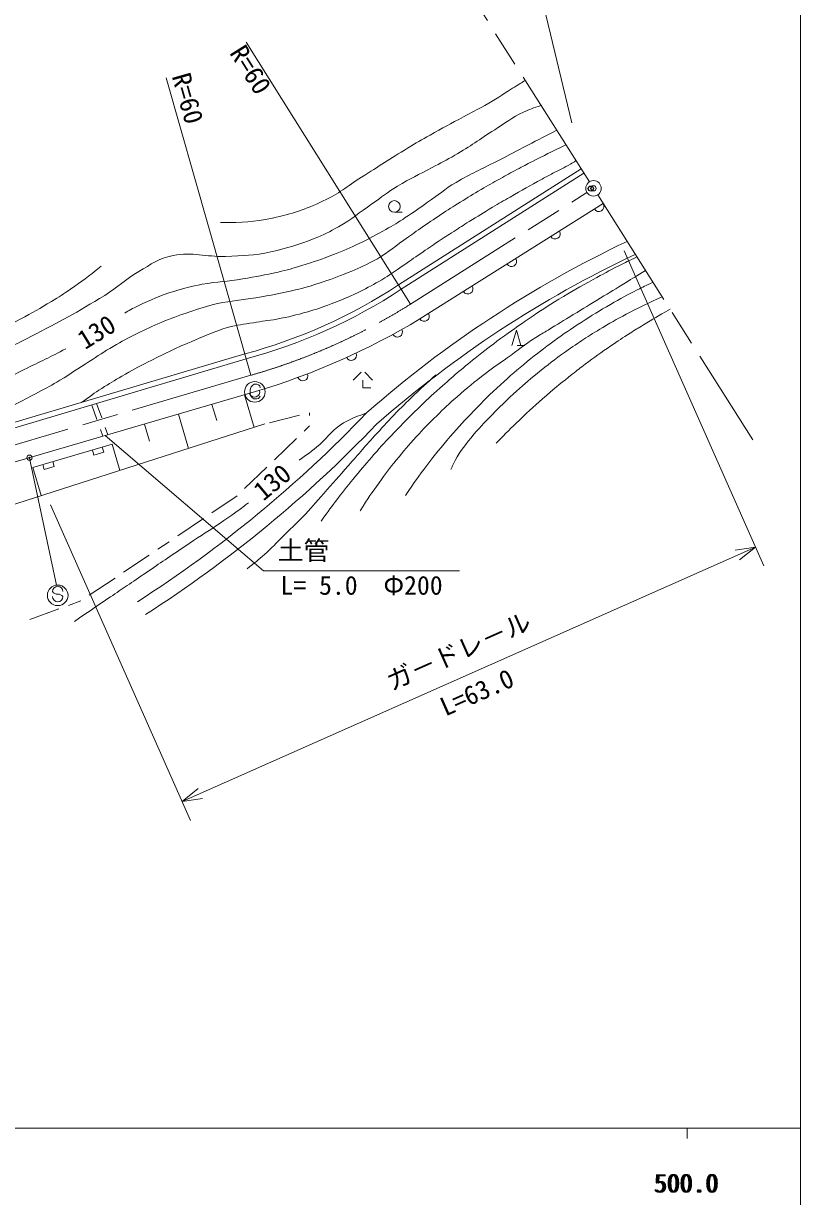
# Model space of a CAD drawing. Units: millimetres, scale not verified. Extents: x 40000 to 680000, y 20000 to 380000.
# Drawn here: x 503647 to 579000, y 198357 to 312127 of the extents above; entities that cross this region are included whole.
import ezdxf
from ezdxf.enums import TextEntityAlignment as Align

# ---------------------------------------------------------------- set-up
doc = ezdxf.new("R2010")
doc.units = ezdxf.units.MM
doc.header["$LTSCALE"] = 1000
doc.header["$PDMODE"] = 32
doc.header["$PDSIZE"] = 500
doc.linetypes.add('CHAIN', pattern=[18.5, 12, -1.5, 3.5, -1.5])
for name, color, linetype, lineweight in [('M-BGD', 7, 'Continuous', 13), ('M-BMK', 2, 'CHAIN', 13), ('M-BMK-SRVR', 3, 'Continuous', 13), ('M-STR-HTXT', 7, 'Continuous', 13), ('M-STR-STRC', 7, 'Continuous', 13), ('M-TTL-BAND', 7, 'Continuous', 13)]:
    doc.layers.add(name, color=color, linetype=linetype, lineweight=lineweight)
doc.layers.add('M-OTRS', color=6, linetype='Continuous')
doc.styles.add('@ＭＳ ゴシック', font='')
doc.styles.add('ＭＳ ゴシック', font='')
doc.styles.get('@ＭＳ ゴシック').set_extended_font_data('@MS Gothic')
doc.styles.get('ＭＳ ゴシック').set_extended_font_data('MS Gothic')

msp = doc.modelspace()

# ---------------------------------------------------------------- linework, layer by layer
at = {"layer": 'M-BGD'}
for p, q in [((556825, 302475), (547075, 343133)), ((525227, 310311), (541181, 284905)), ((517489, 306864), (525704, 278010)), ((557723, 298035), (540007, 286763)), ((557991, 297613), (540278, 286343)), ((539614, 293818), (540364, 293818)), ((542084, 283467), (559863, 294655)), ((550991, 280896), (551441, 282396)), ((551441, 282396), (551891, 280896)), ((525108, 280081), (494909, 271096)), ((551516, 280896), (552266, 280896)), ((525251, 279602), (495052, 270617)), ((536382, 278297), (535632, 277547)), ((536757, 278297), (537507, 277547)), ((536569, 277547), (536569, 276797)), ((536569, 276797), (537319, 276797)), ((495927, 267589), (526157, 276419)), ((525083, 276105), (526004, 272951)), ((510267, 275118), (510768, 273703)), ((510738, 275284), (511239, 273870)), ((518693, 274239), (519663, 270919)), ((521929, 275184), (522390, 273607)), ((531388, 274099), (531388, 274377)), ((496884, 263621), (527048, 273285)), ((515374, 273269), (515859, 271609)), ((530418, 274133), (527508, 273401)), ((530851, 272581), (531388, 273099)), ((511101, 272761), (511338, 272090)), ((511573, 272928), (511819, 272231)), ((504570, 269072), (512249, 271315)), ((511429, 270554), (511289, 271034)), ((512249, 271315), (512989, 268781)), ((527974, 269802), (530132, 271886)), ((510329, 270754), (510470, 270274)), ((510470, 270274), (511429, 270554)), ((504570, 269072), (505368, 266340)), ((505530, 269352), (505670, 268872)), ((505670, 268872), (506630, 269153)), ((506630, 269153), (506490, 269632)), ((525096, 267024), (527254, 269107)), ((521926, 264671), (524377, 266329)), ((518613, 262430), (521098, 264111)), ((516680, 261129), (517785, 261869)), ((513357, 258902), (515849, 260572)), ((510034, 256675), (512526, 258345)), ((508016, 255685), (509203, 256118)), ((504257, 254317), (507076, 255343))]:
    msp.add_line(p, q, dxfattribs=at)
msp.add_circle((539614, 294380), 562, dxfattribs=at)
for centre, radius, start, end in [((559434, 294386), 500, 212.18432, 32.18432), ((555203, 291723), 500, 212.18432, 32.18432), ((608821, 192593), 108889, 115.36026, 131.32347), ((608821, 192593), 107417, 115.26432, 131.32347), ((550971, 289060), 500, 212.18432, 32.18432), ((511931, 329419), 51066, 284.96896, 303.35206), ((511931, 329419), 51566, 284.96896, 303.34777), ((546739, 286396), 500, 212.18432, 32.18432), ((505835, 343862), 70438, 286.76839, 300.97208), ((542508, 283733), 500, 212.18432, 32.18432), ((539905, 282214), 500, 208.83935, 28.83935), ((535442, 279949), 500, 204.83628, 24.83628), ((530735, 277972), 500, 200.78247, 20.78247), ((526061, 276393), 500, 196.59125, 16.59125), ((449316, 357972), 121097, 302.67534, 316.33869), ((449316, 357972), 122563, 302.67534, 316.27853)]:
    msp.add_arc(centre, radius, start, end, dxfattribs=at)
for points, knots in [([(522753, 292811), (525048, 292841), (525853, 292858), (527785, 293255), (529775, 293665), (530870, 294062), (532715, 294910), (534265, 295624), (534981, 296308), (536429, 297212), (538183, 298307), (539133, 298971), (540903, 300039), (541743, 300545), (542215, 300825), (543071, 301303), (544329, 302005), (545039, 302389), (546309, 303070), (547115, 303501), (547579, 303719), (548377, 304163), (549459, 304766), (550017, 305184), (551068, 305838), (551362, 306021), (551528, 306123), (551821, 306307), (552008, 306424), (552067, 306461), (552299, 306607)], [0, 0, 0, 0, 1, 1, 1, 2, 2, 2, 3, 3, 3, 4, 4, 4, 5, 5, 5, 6, 6, 6, 7, 7, 7, 8, 8, 8, 9, 9, 9, 10, 10, 10, 10]), ([(553834, 304182), (553026, 303919), (552774, 303811), (552120, 303514), (550962, 302990), (550422, 302492), (549344, 301818), (547824, 300869), (547028, 300246), (545477, 299348), (544627, 298855), (544132, 298613), (543267, 298147), (541956, 297441), (541185, 297110), (539907, 296346), (538900, 295745), (538409, 295295), (537443, 294630), (536181, 293761), (535541, 293166), (534204, 292419), (533310, 291919), (532802, 291637), (531846, 291271), (530245, 290656), (529322, 290355), (527647, 289985), (525959, 289613), (524971, 289605), (523244, 289540), (521256, 289467), (520103, 290002), (518151, 289619), (516741, 289342), (516058, 288788), (514819, 288060), (513466, 287265), (512864, 286580), (511529, 285756), (508800, 284073), (507202, 283242), (504357, 281763), (502807, 280958), (501926, 280530), (500353, 279771), (498437, 278847), (497390, 278268), (495425, 277455), (492880, 276400), (491478, 275688), (488807, 275014), (487278, 274629), (486396, 274486), (484824, 274361), (483078, 274222), (482089, 274176), (480340, 274275), (478659, 274369), (477721, 274527), (476064, 274828), (474475, 275117), (473527, 275156), (472046, 275799), (470745, 276364), (470080, 276931), (469176, 278024), (468710, 278587), (468560, 278998), (468318, 279689), (468033, 280502), (468030, 280891), (467977, 281869)], [0, 0, 0, 0, 1, 1, 1, 2, 2, 2, 3, 3, 3, 4, 4, 4, 5, 5, 5, 6, 6, 6, 7, 7, 7, 8, 8, 8, 9, 9, 9, 10, 10, 10, 11, 11, 11, 12, 12, 12, 13, 13, 13, 14, 14, 14, 15, 15, 15, 16, 16, 16, 17, 17, 17, 18, 18, 18, 19, 19, 19, 20, 20, 20, 21, 21, 21, 22, 22, 22, 23, 23, 23, 24, 24, 24, 24]), ([(513465, 284036), (513864, 284280), (514226, 284495), (514759, 284739), (516090, 285351), (516835, 285716), (518236, 286146), (519294, 286471), (519897, 286631), (520986, 286830), (522506, 287108), (523382, 287101), (524907, 287351), (526258, 287573), (527013, 287713), (528347, 288022), (529251, 288231), (529752, 288376), (530640, 288646), (531855, 289015), (532526, 289259), (533711, 289718), (534719, 290109), (535271, 290363), (536249, 290825), (537262, 291304), (537814, 291606), (538792, 292154), (539542, 292574), (539954, 292827), (540676, 293295), (541539, 293854), (541997, 294205), (542841, 294792), (543918, 295541), (544471, 296039), (545595, 296715), (547079, 297606), (547993, 297957), (549530, 298753), (550539, 299276), (551104, 299570), (552114, 300092), (553382, 300748), (553778, 300953), (555361, 301770)], [0, 0, 0, 0, 1, 1, 1, 2, 2, 2, 3, 3, 3, 4, 4, 4, 5, 5, 5, 6, 6, 6, 7, 7, 7, 8, 8, 8, 9, 9, 9, 10, 10, 10, 11, 11, 11, 12, 12, 12, 13, 13, 13, 14, 14, 14, 15, 15, 15, 15]), ([(490531, 269955), (491466, 270498), (491764, 270651), (492589, 271025), (493761, 271558), (494495, 271660), (495703, 272106), (496778, 272504), (497374, 272743), (498432, 273183), (499322, 273553), (499816, 273771), (500694, 274171), (501610, 274588), (502118, 274833), (503020, 275281), (503838, 275688), (504292, 275924), (505096, 276358), (505917, 276801), (506380, 277045), (507181, 277523), (508312, 278199), (508907, 278640), (510019, 279346), (510922, 279919), (511414, 280263), (512337, 280804), (513230, 281328), (513744, 281601), (514672, 282061), (515568, 282505), (516077, 282740), (517001, 283123), (518040, 283554), (518632, 283774), (519697, 284136), (520766, 284499), (521367, 284705), (522468, 284952), (523901, 285274), (524737, 285275), (526184, 285527), (527693, 285789), (528541, 285929), (530030, 286282), (530933, 286496), (531430, 286655), (532314, 286937), (533433, 287295), (534048, 287535), (535138, 287976), (536088, 288360), (536623, 288580), (537524, 289067), (538775, 289743), (539368, 290300), (540537, 291110), (541186, 291559), (541534, 291834), (542183, 292282), (542937, 292804), (543361, 293095), (544127, 293598), (544849, 294072), (545255, 294334), (545988, 294790), (546781, 295283), (547228, 295554), (548032, 296028), (548741, 296446), (549142, 296673), (549860, 297074), (550499, 297431), (550859, 297626), (551505, 297968), (552087, 298275), (552415, 298442), (553000, 298742), (554262, 299390), (554669, 299585), (556250, 300364)], [0, 0, 0, 0, 1, 1, 1, 2, 2, 2, 3, 3, 3, 4, 4, 4, 5, 5, 5, 6, 6, 6, 7, 7, 7, 8, 8, 8, 9, 9, 9, 10, 10, 10, 11, 11, 11, 12, 12, 12, 13, 13, 13, 14, 14, 14, 15, 15, 15, 16, 16, 16, 17, 17, 17, 18, 18, 18, 19, 19, 19, 20, 20, 20, 21, 21, 21, 22, 22, 22, 23, 23, 23, 24, 24, 24, 25, 25, 25, 26, 26, 26, 27, 27, 27, 27]), ([(557224, 298826), (556978, 298663), (556905, 298622), (556698, 298496), (556056, 298107), (555659, 297955), (554995, 297605), (554581, 297387), (554350, 297262), (553939, 297037), (552716, 296370), (552038, 295982), (550827, 295292), (550161, 294913), (549794, 294690), (549136, 294298), (548241, 293764), (547745, 293456), (546860, 292906), (546275, 292542), (545950, 292334), (545371, 291961), (544775, 291578), (544442, 291361), (543852, 290969), (543190, 290529), (542821, 290282), (542166, 289833), (541464, 289352), (541081, 289068), (540379, 288588), (539719, 288137), (539367, 287856), (538681, 287446), (537845, 286946), (537367, 286681), (536498, 286242), (536096, 286038), (535870, 285926), (535459, 285745), (534692, 285406), (534260, 285222), (533477, 284922), (532605, 284587), (532107, 284420), (531208, 284166), (530050, 283838), (529394, 283674), (528212, 283450), (527332, 283283), (526827, 283260), (525944, 283109), (524965, 282942), (524402, 282900), (523446, 282631), (522161, 282269), (521490, 281915), (520256, 281407), (519284, 281008), (518748, 280764), (517796, 280319), (516983, 279939), (516532, 279715), (515734, 279304), (514732, 278787), (514180, 278479), (513201, 277919), (512423, 277473), (511988, 277220), (511235, 276732), (510457, 276228), (510204, 276042), (509288, 275375)], [0, 0, 0, 0, 1, 1, 1, 2, 2, 2, 3, 3, 3, 4, 4, 4, 5, 5, 5, 6, 6, 6, 7, 7, 7, 8, 8, 8, 9, 9, 9, 10, 10, 10, 11, 11, 11, 12, 12, 12, 13, 13, 13, 14, 14, 14, 15, 15, 15, 16, 16, 16, 17, 17, 17, 18, 18, 18, 19, 19, 19, 20, 20, 20, 21, 21, 21, 22, 22, 22, 23, 23, 23, 24, 24, 24, 24]), ([(532504, 263864), (533279, 264936), (533484, 265219), (534136, 266070), (534793, 266926), (535170, 267400), (535856, 268232), (536538, 269058), (536927, 269515), (537636, 270317), (538388, 271168), (538818, 271638), (539602, 272461), (540477, 273378), (540975, 273885), (541887, 274765), (542714, 275563), (543178, 276011), (544038, 276772), (545343, 277925), (546079, 278567), (547437, 279657), (548389, 280422), (548930, 280841), (549914, 281565), (550976, 282345), (551578, 282773), (552670, 283511), (553784, 284265), (554416, 284676), (555565, 285376), (556851, 286159), (557582, 286581), (558898, 287311), (559860, 287844), (560409, 288125), (561390, 288621), (562069, 288964), (562288, 289073), (563136, 289483)], [0, 0, 0, 0, 1, 1, 1, 2, 2, 2, 3, 3, 3, 4, 4, 4, 5, 5, 5, 6, 6, 6, 7, 7, 7, 8, 8, 8, 9, 9, 9, 10, 10, 10, 11, 11, 11, 12, 12, 12, 13, 13, 13, 13]), ([(473901, 281571), (474855, 280800), (475160, 280544), (476055, 280020), (476870, 279544), (477333, 279260), (478232, 278974), (479440, 278589), (480152, 278440), (481416, 278351), (483396, 278212), (484518, 278357), (486494, 278537), (488372, 278708), (489418, 278881), (491271, 279232), (492438, 279454), (493084, 279620), (494231, 279926), (495426, 280245), (496090, 280451), (497260, 280855), (498587, 281314), (499319, 281607), (500611, 282160), (501696, 282624), (502289, 282919), (503340, 283455), (504552, 284074), (505207, 284470), (506375, 285169), (507112, 285610), (507509, 285884), (508220, 286367), (509417, 287179), (509793, 287493), (511189, 288578)], [0, 0, 0, 0, 1, 1, 1, 2, 2, 2, 3, 3, 3, 4, 4, 4, 5, 5, 5, 6, 6, 6, 7, 7, 7, 8, 8, 8, 9, 9, 9, 10, 10, 10, 11, 11, 11, 12, 12, 12, 12]), ([(563965, 288172), (563022, 287592), (562785, 287446), (562028, 286982), (561074, 286397), (560538, 286072), (559584, 285489), (558559, 284863), (557985, 284512), (556961, 283887), (556006, 283303), (555471, 282977), (554516, 282394), (554050, 282108), (553781, 281960), (553322, 281664), (552205, 280942), (551627, 280467), (550545, 279695), (549730, 279113), (549263, 278800), (548466, 278193), (547341, 277337), (546736, 276825), (545667, 275899), (544881, 275218), (544461, 274814), (543717, 274087), (542923, 273310), (542490, 272861), (541742, 272039), (540959, 271180), (540536, 270683), (539802, 269781), (539122, 268946), (538759, 268463), (538127, 267591), (537372, 266550), (537142, 266184), (536287, 264862)], [0, 0, 0, 0, 1, 1, 1, 2, 2, 2, 3, 3, 3, 4, 4, 4, 5, 5, 5, 6, 6, 6, 7, 7, 7, 8, 8, 8, 9, 9, 9, 10, 10, 10, 11, 11, 11, 12, 12, 12, 13, 13, 13, 13]), ([(540678, 266347), (541647, 267758), (541913, 268145), (542760, 269256), (543616, 270380), (544115, 270996), (545038, 272066), (545898, 273063), (546394, 273611), (547311, 274556), (548296, 275571), (548863, 276127), (549906, 277084), (550896, 277992), (551467, 278483), (552506, 279334), (553498, 280145), (554068, 280582), (555104, 281337), (556104, 282066), (556675, 282462), (557714, 283135), (558816, 283847), (559446, 284228), (560582, 284886), (561576, 285462), (562145, 285765), (563170, 286285), (563759, 286583), (563952, 286681), (564687, 287031)], [0, 0, 0, 0, 1, 1, 1, 2, 2, 2, 3, 3, 3, 4, 4, 4, 5, 5, 5, 6, 6, 6, 7, 7, 7, 8, 8, 8, 9, 9, 9, 10, 10, 10, 10]), ([(565581, 285618), (564083, 284932), (563670, 284748), (562478, 284125), (561422, 283573), (560835, 283253), (559813, 282641), (558368, 281777), (557581, 281254), (556205, 280286), (555111, 279517), (554519, 279055), (553485, 278207), (552549, 277439), (552036, 276995), (551144, 276175), (550333, 275430), (549891, 274998), (549123, 274209), (548290, 273352), (547809, 272881), (547053, 271954), (546280, 271008), (545856, 270447), (545325, 269346), (545233, 269156), (545192, 269088), (545099, 268855)], [0, 0, 0, 0, 1, 1, 1, 2, 2, 2, 3, 3, 3, 4, 4, 4, 5, 5, 5, 6, 6, 6, 7, 7, 7, 8, 8, 8, 9, 9, 9, 9]), ([(549487, 271417), (550551, 272514), (550839, 272808), (551737, 273668), (552738, 274626), (553319, 275143), (554364, 276054), (555319, 276886), (555875, 277330), (556869, 278117), (557351, 278499), (557622, 278711), (558117, 279075), (559081, 279784), (559621, 280182), (560607, 280859), (561326, 281353), (561736, 281620), (562472, 282090), (562972, 282410), (563255, 282583), (563762, 282894), (564760, 283505), (565090, 283688), (566345, 284412)], [0, 0, 0, 0, 1, 1, 1, 2, 2, 2, 3, 3, 3, 4, 4, 4, 5, 5, 5, 6, 6, 6, 7, 7, 7, 8, 8, 8, 8]), ([(464446, 282282), (464365, 280858), (464325, 280304), (464581, 279077), (464823, 277915), (465083, 277277), (465636, 276227), (466097, 275350), (466428, 274876), (467136, 274184), (468084, 273258), (468650, 272707), (469855, 272157), (472065, 271148), (473545, 271232), (475960, 270971), (477396, 270815), (478216, 270924), (479659, 270995), (481070, 271064), (481862, 271122), (483264, 271302), (484970, 271521), (485926, 271671), (487605, 272051), (489290, 272432), (490231, 272678), (491875, 273211), (493686, 273798), (494683, 274192), (496429, 274951), (498005, 275637), (498844, 276117), (500384, 276879), (501692, 277527), (502417, 277903), (503721, 278560), (505304, 279357), (506236, 279760), (507758, 280587)], [0, 0, 0, 0, 1, 1, 1, 2, 2, 2, 3, 3, 3, 4, 4, 4, 5, 5, 5, 6, 6, 6, 7, 7, 7, 8, 8, 8, 9, 9, 9, 10, 10, 10, 11, 11, 11, 12, 12, 12, 13, 13, 13, 13]), ([(525325, 259234), (526149, 259870), (526383, 260056), (527025, 260626), (527766, 261285), (528126, 261712), (528833, 262408), (529559, 263124), (529982, 263509), (530693, 264241), (531537, 265110), (531957, 265647), (532763, 266551), (533696, 267597), (534216, 268185), (535145, 269233), (536220, 270447), (536800, 271147), (537893, 272343), (538640, 273160), (539058, 273618), (539827, 274414), (541261, 275898), (541787, 276349), (543649, 278062)], [0, 0, 0, 0, 1, 1, 1, 2, 2, 2, 3, 3, 3, 4, 4, 4, 5, 5, 5, 6, 6, 6, 7, 7, 7, 8, 8, 8, 8]), ([(536921, 274367), (535558, 273842), (534994, 273683), (533986, 272888), (533295, 272343), (533048, 271883), (532386, 271305), (531625, 270641), (531039, 270248), (530377, 269764)], [0, 0, 0, 0, 1, 1, 1, 2, 2, 2, 3, 3, 3, 3]), ([(525466, 265650), (525345, 265555), (525220, 265459), (525091, 265361), (522740, 263577), (521284, 262773), (518845, 261114), (517359, 260104), (516526, 259538), (515040, 258527), (513696, 257613), (512943, 257101), (511599, 256187), (510421, 255386), (510053, 255137), (508583, 254137)], [0, 0, 0, 0, 1, 1, 1, 2, 2, 2, 3, 3, 3, 4, 4, 4, 5, 5, 5, 5])]:
    msp.add_open_spline(points, degree=3, knots=knots, dxfattribs=at)
at = {"layer": 'M-BMK'}
for p, q in [((558526, 296768), (539425, 326952)), ((541181, 284905), (558293, 295733)), ((559328, 295501), (574367, 271735)), ((525704, 278010), (495489, 269103))]:
    msp.add_line(p, q, dxfattribs=at)
msp.add_arc((509273, 335717), 60000, 285.89319, 302.12736, dxfattribs=at)
at = {"layer": 'M-BMK-SRVR'}
msp.add_circle((558927, 296134), 750, dxfattribs=at)
msp.add_point((558927, 296134), dxfattribs=at)
at = {"layer": 'M-OTRS'}
msp.add_point((558662, 296112), dxfattribs=at)
at = {"layer": 'M-STR-HTXT'}
for q in [(511576, 272160), (545934, 259053)]:
    msp.add_line((526934, 259053), q, dxfattribs=at)
at = {"layer": 'M-STR-STRC'}
for p, q in [((561886, 290082), (575451, 259522)), ((525623, 276262), (525625, 276592)), ((525625, 276592), (525679, 276810)), ((525679, 276810), (525733, 276877)), ((525733, 276877), (525849, 277031)), ((525849, 277031), (526005, 277136)), ((526005, 277136), (526284, 277136)), ((526284, 277136), (526445, 277083)), ((526445, 277083), (526555, 276972)), ((526555, 276972), (526612, 276803)), ((525669, 276050), (525623, 276262)), ((525780, 275880), (525669, 276050)), ((525885, 275772), (525780, 275880)), ((526001, 275715), (525885, 275772)), ((526276, 275713), (526001, 275715)), ((526438, 275763), (526276, 275713)), ((526549, 275877), (526438, 275763)), ((526599, 275978), (526549, 275877)), ((504237, 269964), (506860, 257657)), ((506255, 265443), (519839, 234838)), ((574639, 261350), (519028, 236666)), ((574639, 261350), (572663, 261040)), ((573083, 260093), (574639, 261350)), ((506466, 257038), (506573, 256902)), ((506573, 256902), (506819, 256792)), ((506819, 256792), (507120, 256792)), ((507120, 256792), (507366, 256655)), ((507366, 256655), (507466, 256538)), ((520584, 237923), (519028, 236666)), ((519028, 236666), (521004, 236977))]:
    msp.add_line(p, q, dxfattribs=at)
for centre, radius in [((526086, 276398), 1000), ((526086, 276398), 1000), ((504227, 270013), 50), ((504227, 270013), 40), ((504227, 270013), 30), ((504227, 270013), 20), ((504227, 270013), 10), ((506966, 256663), 1000)]:
    msp.add_circle(centre, radius, dxfattribs=at)
for centre, start, end in [((506966, 257038), 0, 180), ((506966, 256538), 180, 0)]:
    msp.add_arc(centre, 500, start, end, dxfattribs=at)
msp.add_point((504227, 270013), dxfattribs=at)
at = {"layer": 'M-TTL-BAND'}
for p, q in [((579000, 20000), (579000, 370000)), ((40000, 205000), (579000, 205000)), ((568000, 205000), (568000, 204000))]:
    msp.add_line(p, q, dxfattribs=at)

# ---------------------------------------------------------------- texts
at = {"layer": 'M-BGD', "style": 'ＭＳ ゴシック'}
for rotation, p in [(302.127, (523110, 308981)), (285.893, (517489, 306864))]:
    msp.add_text('R=60', height=1833, rotation=rotation, dxfattribs=at).set_placement(p, align=Align.BOTTOM_LEFT)
for rotation, p in [(31.703, (510725, 282214)), (39.711, (527766, 267649))]:
    msp.add_text('130', height=1833, rotation=rotation, dxfattribs=at).set_placement(p, align=Align.MIDDLE_CENTER)
at = {"layer": 'M-STR-HTXT', "style": 'ＭＳ ゴシック'}
msp.add_text('土管', height=1833, dxfattribs=at).set_placement((528309, 259553), align=Align.BOTTOM_LEFT)
msp.add_text('L= 5.0\u3000Φ200', height=1833, dxfattribs=at).set_placement((536434, 258553), align=Align.TOP_CENTER)
at = {"layer": 'M-STR-STRC', "style": 'ＭＳ ゴシック'}
msp.add_text('ガ－ドレ－ル', height=1833, rotation=23.935, dxfattribs=at).set_placement((546428, 249922), align=Align.BOTTOM_CENTER)
at = {"layer": 'M-STR-STRC', "style": '@ＭＳ ゴシック'}
msp.add_text('L=63.0', height=1833, rotation=23.935, dxfattribs=at).set_placement((547239, 248094), align=Align.TOP_CENTER)
at = {"layer": 'M-TTL-BAND', "style": 'ＭＳ ゴシック'}
for p in [(567844, 198195), (568000, 198195)]:
    msp.add_text('500.0', height=1833, dxfattribs=at).set_placement(p, align=Align.BOTTOM_CENTER)

doc.saveas('drawing.dxf')
